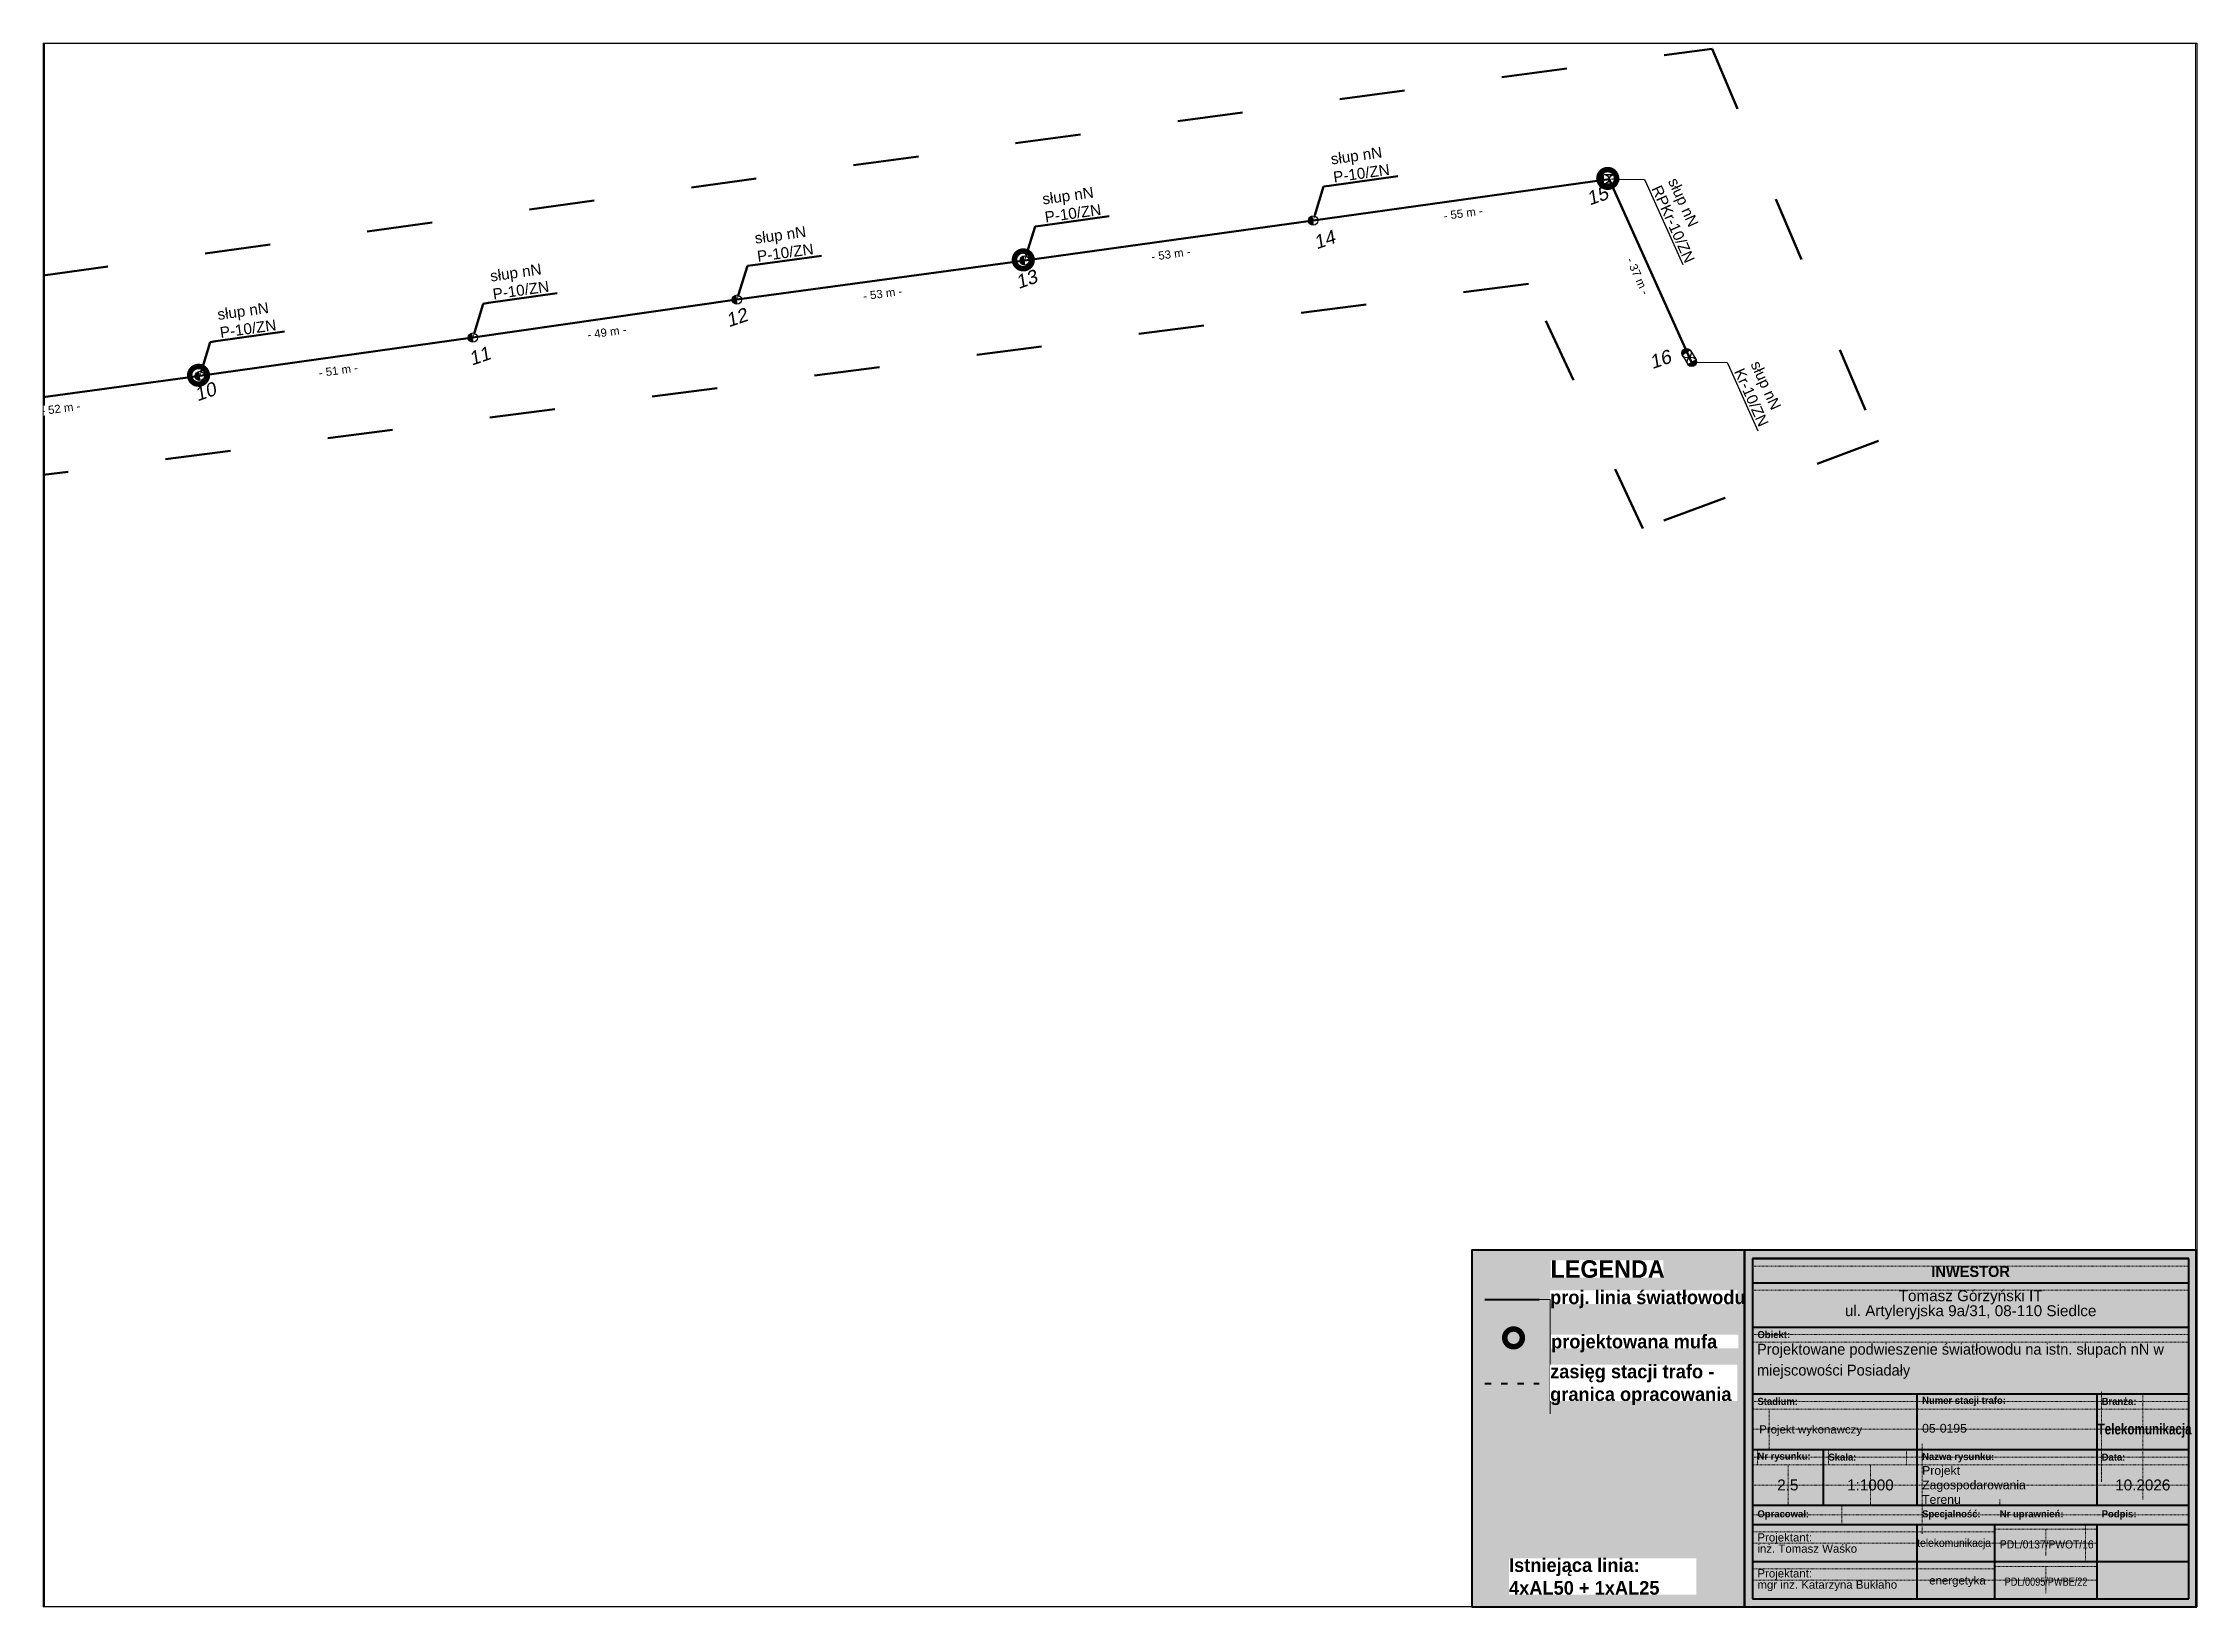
# Paper-space layout '195-5' of a CAD drawing. Header units: metres, sheet in millimetres. Extents: x 0 to 395, y 0 to 287.
# The model-space entities are those that its viewports show. They can reach past a viewport. Long polylines and large blocks are cut down to what shows.
import ezdxf
from ezdxf import colors
from ezdxf.entities.mleader import LeaderData, LeaderLine
from ezdxf.math import Vec2, Vec3

# ---------------------------------------------------------------- set-up
doc = ezdxf.new("R2010")
doc.units = ezdxf.units.M
for name, pattern in [('ACAD_ISO03W100', [30, 12, -18]), ('DGN Style 2', [0.005224, 0.003135, -0.00209]), ('GCAD_ISO03W100', [30, 12, -18])]:
    doc.linetypes.add(name, pattern=pattern)
for name, color, linetype, lineweight in [('!TELE', 30, 'SCARPLINE1A', 50), ('!trafo_05-0195', 6, 'GCAD_ISO03W100', 50), ('@Tabelka', 7, 'Continuous', 13), ('_mm zasięg trafo', 6, 'ACAD_ISO03W100', 35), ('_numery slupow etap 4 cz. 2', 7, 'Continuous', 40), ('_światłowód', 30, 'Continuous', 50)]:
    doc.layers.add(name, color=color, linetype=linetype, lineweight=lineweight)
for name, color, linetype in [('!wymiary', 7, 'Continuous'), ('_MM mufy', 3, 'Continuous'), ('_MM opisy', 7, 'Continuous'), ('_MM slupy', 5, 'Continuous')]:
    doc.layers.add(name, color=color, linetype=linetype)
doc.layers.add('@KonstrTabelki', color=253, linetype='DGN Style 2', lineweight=0, plot=False)
doc.styles.add('LEGENDA', font='arial.ttf')
doc.styles.get("Standard").update_dxf_attribs({"font": 'ARIAL.TTF'})
doc.linetypes.add('SCARPLINE1A', pattern='A,2,[150,AAA.SHX,S=1,R=0,X=0,Y=0],1e-11', length=2)
doc.dimstyles.new('opis linie', dxfattribs={"dimtxt": 1.5, "dimasz": 0.18, "dimexe": 0.18, "dimexo": 0.0625, "dimgap": 2.5, "dimtad": 4, "dimdec": 0, "dimzin": 0, "dimdsep": 46, "dimtxsty": 'Standard', "dimcen": 0.09, "dimse1": 1, "dimse2": 1, "dimsd1": 1, "dimsd2": 1, "dimclrt": 256, "dimadec": 0, "dimazin": 0, "dimtfac": 1, "dimtdec": 0, "dimtofl": 0, "dimtmove": 0, "dimatfit": 3, "dimfxl": 1, "dimtfill": 1, "dimtolj": 1, "dimtzin": 0, "dimarcsym": 0})

# ---------------------------------------------------------------- blocks, each defined once
blk = doc.blocks.new('tabelka')
at = {"true_color": 0xffffff, "transparency": 33554687}
h = blk.add_hatch(color=7, dxfattribs=at)
h.dxf.hatch_style = 1
h.paths.add_polyline_path([(-83, 65.41), (0, 65.41), (0, 0), (-83, 0)])
at = {"layer": '@KonstrTabelki', "lineweight": 0}
for p, q in [((-1.5, 62.52), (-81.5, 62.52)), ((-1.5, 58.08), (-81.5, 58.08)), ((-1.5, 49.94), (-81.5, 49.94)), ((-81.5, 48.55), (-1.5, 48.55)), ((-1.5, 37.69), (-81.5, 37.69)), ((-81.5, 36.3), (-1.5, 36.3)), ((-78.46, 36.3), (-78.46, 28.86)), ((-17.47, 39.44), (-17.47, 22.94)), ((-9.93, 19.68), (-9.93, 39.08)), ((-81.5, 32.58), (-1.5, 32.58)), ((-80.6, 28.86), (-80.6, 26.08)), ((-67.58, 28.86), (-67.58, 26.08)), ((-53.27, 26.08), (-53.27, 28.86)), ((-50.39, 29.9), (-50.39, 18.64)), ((-17.47, 28.86), (-17.47, 22.94)), ((-9.93, 19.68), (-9.93, 28.86)), ((-1.5, 27.47), (-81.5, 27.47)), ((-81.5, 26.08), (-1.5, 26.08)), ((-74.99, 18.64), (-74.99, 26.08)), ((-59.88, 18.64), (-59.88, 26.08)), ((-1.5, 27.47), (-18.36, 27.47)), ((-1.5, 22.36), (-81.5, 22.36)), ((-1.5, 22.36), (-18.36, 22.36)), ((-81.5, 16.88), (-1.5, 16.88)), ((-65.11, 18.64), (-65.11, 15.11)), ((-50.39, 18.64), (-50.39, 13.41)), ((-36.15, 19.68), (-36.15, 18.64)), ((-37.05, 13.77), (-81.5, 13.77)), ((-37.05, 14.25), (-18.36, 14.25)), ((-27.71, 14.25), (-27.71, 9.31)), ((-20.43, 15.11), (-20.43, 8.31)), ((-37.05, 11.71), (-81.5, 11.71)), ((-18.36, 11.71), (-37.05, 11.71)), ((-37.05, 6.97), (-81.5, 6.97)), ((-37.05, 4.9), (-81.5, 4.9)), ((-37.05, 7.44), (-18.36, 7.44)), ((-18.36, 4.9), (-37.05, 4.9)), ((-27.71, 7.44), (-27.71, 2.5))]:
    blk.add_line(p, q, dxfattribs=at)
at = {"layer": '@KonstrTabelki'}
for points in [[(-51.29, 28.86), (-51.29, 39.08)], [(-51.29, 18.64), (-51.29, 28.86)]]:
    blk.add_lwpolyline(points, dxfattribs=at)
at = {"layer": '@Tabelka', "lineweight": 40}
for p, q in [((0, 65.41), (-83, 65.41)), ((-83, 65.41), (-83, 0)), ((-81.5, 63.91), (-1.5, 63.91)), ((-1.5, 63.91), (-81.5, 63.91)), ((-81.5, 63.91), (-81.5, 1.5)), ((-1.5, 1.5), (-1.5, 63.91)), ((0, 0), (0, 65.41)), ((-81.5, 59.47), (-1.5, 59.47)), ((-81.5, 51.33), (-1.5, 51.33)), ((-81.5, 39.08), (-1.5, 39.08)), ((-81.5, 39.08), (-18.36, 39.08)), ((-51.29, 28.86), (-51.29, 39.08)), ((-51.29, 28.86), (-51.29, 35.67)), ((-18.36, 39.08), (-18.36, 28.86)), ((-81.5, 28.86), (-18.36, 28.86)), ((-68.48, 18.64), (-68.48, 28.86)), ((-51.29, 18.64), (-51.29, 28.86)), ((-18.36, 28.86), (-1.5, 28.86)), ((-18.36, 28.86), (-18.36, 18.64)), ((-51.29, 18.64), (-51.29, 25.45)), ((-18.36, 25.45), (-18.36, 18.64)), ((-81.5, 18.64), (-1.5, 18.64)), ((-81.5, 18.64), (-1.5, 18.64)), ((-81.5, 15.11), (-1.5, 15.11)), ((-51.29, 1.5), (-51.29, 15.11)), ((-37.05, 1.5), (-37.05, 15.11)), ((-18.36, 15.11), (-18.36, 1.5)), ((-81.5, 8.31), (-1.5, 8.31)), ((-81.5, 8.31), (-1.5, 8.31)), ((-81.5, 1.5), (-1.5, 1.5)), ((-83, 0), (0, 0))]:
    blk.add_line(p, q, dxfattribs=at)
at = {"layer": '@Tabelka'}
for s, insert, char_height, attachment_point, line_spacing_factor in [('{\\fLato Light|b1|i0|c238|p34;INWESTOR}', (-41.5, 62.52), 2, 2, 0.825), ('{\\fLato Light|b1|i0|c238|p34;Obiekt:}', (-80.6, 49.94), 1.3, 4, 0.946154), ('{\\fLato Light|b1|i0|c238|p34;Branża:}', (-17.47, 37.69), 1.3, 4, 0.946154), ('Projekt wykonawczy', (-80.27, 32.34), 1.5, 4, 0.825), ('{\\fLato Light|b1|i0|c238|p34;\\W0.8;Telekomunikacja}', (-9.6, 32.34), 2, 5, 0.76875), ('{\\fLato Light|b1|i0|c238|p34;Nr rysunku:}', (-80.6, 27.47), 1.3, 4, 0.946154), ('{\\fLato Light|b1|i0|c238|p34;Skala:}', (-67.58, 27.47), 1.3, 4, 0.946154), ('{\\fLato Light|b1|i0|c238|p34;Nazwa rysunku:}', (-50.39, 27.38), 1.3, 4, 0.946154), ('{\\fLato Light|b1|i0|c238|p34;Data:}', (-17.47, 27.47), 1.3, 4, 0.946154), ('10.2026', (-9.93, 22.36), 2, 5, 0.825), ('{\\fLato Light|b1|i0|c238|p34;Opracował:}', (-80.6, 16.88), 1.3, 4, 0.946154), ('{\\fLato Light|b1|i0|c238|p34;Specjalność:}', (-50.39, 16.88), 1.3, 4, 0.946154), ('{\\fLato Light|b1|i0|c238|p34;Nr uprawnień:}', (-36.15, 16.88), 1.3, 4, 0.946154), ('{\\fLato Light|b1|i0|c238|p34;Podpis:}', (-17.47, 16.88), 1.3, 4, 0.946154)]:
    blk.add_mtext(s, dxfattribs=dict(at, insert=insert, char_height=char_height, attachment_point=attachment_point, line_spacing_factor=line_spacing_factor))
at = {"layer": '@Tabelka', "insert": (-41.5, 58.08), "char_height": 2, "attachment_point": 2, "line_spacing_factor": 0.825, "style": 'LEGENDA'}
blk.add_mtext('Tomasz Górzyński IT\\Pul. Artyleryjska 9a/31, 08-110 Siedlce', dxfattribs=at)
at = {"layer": '@Tabelka'}
for s, insert, char_height, width, attachment_point, line_spacing_factor in [('{\\fLato Light|b1|i0|c238|p34;Stadium:}', (-80.6, 37.69), 1.3, 8.6456, 4, 0.946154), ('{\\fLato Light|b1|i0|c238|p34;Numer stacji trafo:}', (-50.39, 37.69), 1.3, 16.1141, 4, 0.946154), ('Projektant:\\Pinż. Tomasz Waśko', (-80.6, 11.71), 1.5, 27.9275, 4, 0.825), ('{\\W0.9;telekomunikacja}', (-44.53, 11.53), 1.5, 22.915, 5, 0.825), ('{\\W0.9;PDL/0137/PWOT/16}', (-27.54, 11.46), 1.5, 22.915, 5, 0.825), ('Projektant:\\Pmgr inż. Katarzyna Bukłaho', (-80.6, 4.9), 1.5, 27.9275, 4, 0.825), ('energetyka', (-43.91, 4.64), 1.5, 22.915, 5, 0.825), ('{\\W0.8;PDL/0095/PWBE/22}', (-27.66, 4.62), 1.5, 22.915, 5, 0.825)]:
    blk.add_mtext(s, dxfattribs=dict(at, insert=insert, char_height=char_height, width=width, attachment_point=attachment_point, line_spacing_factor=line_spacing_factor))
blk = doc.blocks.new('mufa')
at = {"layer": '_MM mufy'}
h = blk.add_hatch(color=256, dxfattribs=at)
h.dxf.hatch_style = 1
h.paths.add_polyline_path([(2.15, 0.12, 1), (-2.1, -0.05, 1)])
h.paths.add_polyline_path([(-1.1, -0.01, -1), (1.15, 0.08, -1)], flags=16)
h.paths.add_polyline_path([(-0.83, 0, -1), (0.88, 0.07, -1)], flags=0)
blk = doc.blocks.new('legenda')
at = {"true_color": 0xffffff, "transparency": 33554687}
h = blk.add_hatch(color=7, dxfattribs=at)
h.dxf.hatch_style = 1
h.paths.add_polyline_path([(-50, 65.41), (0, 65.41), (0, 0), (-50, 0)])
at = {"lineweight": 40}
blk.add_lwpolyline([(0, 65.41), (-50, 65.41), (-50, 0)], dxfattribs=at)
at = {"layer": '_mm zasięg trafo', "lineweight": 40, "ltscale": 0.1}
blk.add_lwpolyline([(-47.62, 40.95), (-37.62, 40.95)], dxfattribs=at)
at = {"layer": '_światłowód', "lineweight": 40}
blk.add_lwpolyline([(-47.62, 56.41), (-37.62, 56.41)], dxfattribs=at)
at = {"layer": '_mm zasięg trafo'}
blk.add_blockref('mufa', (-42.35, 49.31), dxfattribs=at)
at = {"layer": '_mm zasięg trafo', "bg_fill": 3, "box_fill_scale": 1, "bg_fill_color": 256, "bg_fill_transparency": 0}
for s, width, heights, insert, char_height, attachment_point in [('{\\fLato Light|b1|i0|c238|p34;\\C7;LEGENDA}', 20.65, [-3.27], (-35.53, 63.58), 3.2, 1), ('\\pxt4;{\\fLato Light|b1|i0|c238|p34;\\C7;proj. linia światłowodu}', 34.3358, [-3.2], (-35.62, 56.41), 2.5, 4)]:
    blk.add_mtext_dynamic_manual_height_columns(s, width=width, gutter_width=1, heights=heights, dxfattribs=dict(at, insert=insert, char_height=char_height, attachment_point=attachment_point))
at = {"layer": 'Defpoints', "color": 252, "lineweight": 0, "true_color": 0x939598}
blk.add_lwpolyline([(-37.62, 56.41), (-35.62, 56.41), (-35.62, 35.41)], dxfattribs=at)
at = {"layer": '_mm zasięg trafo', "char_height": 2.5, "attachment_point": 4, "bg_fill": 3, "box_fill_scale": 1, "bg_fill_color": 256, "bg_fill_transparency": 0}
for s, heights, insert in [('\\pxt4;{\\fLato Light|b1|i0|c238|p34;\\C7;projektowana mufa}', [-3.2], (-35.44, 48.3)), ('\\pxt4;{\\fLato Light|b1|i0|c238|p34;\\C7;zasięg stacji trafo - granica opracowania}', [-7.36], (-35.62, 40.72))]:
    blk.add_mtext_dynamic_manual_height_columns(s, width=34.3358, gutter_width=1, heights=heights, dxfattribs=dict(at, insert=insert))
at = {"lineweight": 40}
blk.add_lwpolyline([(-50, 0), (0, 0), (0, 65.41)], dxfattribs=at)
at = {"layer": '_mm zasięg trafo', "insert": (-43.16, 5.56), "char_height": 2.5, "attachment_point": 4, "bg_fill": 3, "box_fill_scale": 1, "bg_fill_color": 256, "bg_fill_transparency": 0}
blk.add_mtext_dynamic_manual_height_columns('\\pxt4;{\\fLato Light|b1|i0|c238|p34;\\C7;Istniejąca linia:\\P4xAL50 + 1xAL25}', width=34.3358, gutter_width=1, heights=[0], dxfattribs=at)
blk = doc.blocks.new('*D385')
at = {"layer": 'Defpoints', "color": 0}
for p in [(7549053.37, 5775096.61), (7549054.06, 5775096.92), (7549068.5, 5775063.05)]:
    blk.add_point(p, dxfattribs=at)
at = {"layer": '!wymiary', "insert": (7549058.64, 5775078.8), "char_height": 1.5, "attachment_point": 5, "rotation": 294.2683, "bg_fill": 3, "box_fill_scale": 1.1, "bg_fill_color": 9, "bg_fill_true_color": 13158600, "bg_fill_transparency": 0}
blk.add_mtext('\\A1;- 37 m -', dxfattribs=at)
blk = doc.blocks.new('*D386')
at = {"layer": 'Defpoints', "color": 0}
for p in [(7549053.37, 5775096.61), (7548999, 5775089.75), (7548999.11, 5775089)]:
    blk.add_point(p, dxfattribs=at)
at = {"layer": '!wymiary', "insert": (7549026.59, 5775090.32), "char_height": 1.5, "attachment_point": 5, "rotation": 7.9779, "bg_fill": 3, "box_fill_scale": 1.1, "bg_fill_color": 9, "bg_fill_true_color": 13158600, "bg_fill_transparency": 0}
blk.add_mtext('\\A1;- 55 m -', dxfattribs=at)
blk = doc.blocks.new('*D387')
at = {"layer": 'Defpoints', "color": 0}
for p in [(7548999.11, 5775089), (7548946.09, 5775082.41), (7548946.19, 5775081.67)]:
    blk.add_point(p, dxfattribs=at)
at = {"layer": '!wymiary', "insert": (7548973, 5775082.84), "char_height": 1.5, "attachment_point": 5, "rotation": 7.893, "bg_fill": 3, "box_fill_scale": 1.1, "bg_fill_color": 9, "bg_fill_true_color": 13158600, "bg_fill_transparency": 0}
blk.add_mtext('\\A1;- 53 m -', dxfattribs=at)
blk = doc.blocks.new('*D388')
at = {"layer": 'Defpoints', "color": 0}
for p in [(7548946.19, 5775081.67), (7548893.32, 5775075.24), (7548893.42, 5775074.49)]:
    blk.add_point(p, dxfattribs=at)
at = {"layer": '!wymiary', "insert": (7548920.14, 5775075.59), "char_height": 1.5, "attachment_point": 5, "rotation": 7.7422, "bg_fill": 3, "box_fill_scale": 1.1, "bg_fill_color": 9, "bg_fill_true_color": 13158600, "bg_fill_transparency": 0}
blk.add_mtext('\\A1;- 53 m -', dxfattribs=at)
blk = doc.blocks.new('*D389')
at = {"layer": 'Defpoints', "color": 0}
for p in [(7548893.42, 5775074.49), (7548844.88, 5775068.26), (7548844.99, 5775067.52)]:
    blk.add_point(p, dxfattribs=at)
at = {"layer": '!wymiary', "insert": (7548869.56, 5775068.52), "char_height": 1.5, "attachment_point": 5, "rotation": 8.1949, "bg_fill": 3, "box_fill_scale": 1.1, "bg_fill_color": 9, "bg_fill_true_color": 13158600, "bg_fill_transparency": 0}
blk.add_mtext('\\A1;- 49 m -', dxfattribs=at)
blk = doc.blocks.new('*D390')
at = {"layer": 'Defpoints', "color": 0}
for p in [(7548844.99, 5775067.52), (7548794.83, 5775061.24), (7548794.93, 5775060.49)]:
    blk.add_point(p, dxfattribs=at)
at = {"layer": '!wymiary', "insert": (7548820.31, 5775061.52), "char_height": 1.5, "attachment_point": 5, "rotation": 7.99, "bg_fill": 3, "box_fill_scale": 1.1, "bg_fill_color": 9, "bg_fill_true_color": 13158600, "bg_fill_transparency": 0}
blk.add_mtext('\\A1;- 51 m -', dxfattribs=at)
blk = doc.blocks.new('*D391')
at = {"layer": 'Defpoints', "color": 0}
for p in [(7548794.93, 5775060.49), (7548743.09, 5775054.29), (7548743.19, 5775053.55)]:
    blk.add_point(p, dxfattribs=at)
at = {"layer": '!wymiary', "insert": (7548769.4, 5775054.53), "char_height": 1.5, "attachment_point": 5, "rotation": 7.6462, "bg_fill": 3, "box_fill_scale": 1.1, "bg_fill_color": 9, "bg_fill_true_color": 13158600, "bg_fill_transparency": 0}
blk.add_mtext('\\A1;- 52 m -', dxfattribs=at)
blk = doc.blocks.new('ZN')
at = {"layer": '_MM slupy', "transparency": 33554687}
h = blk.add_hatch(color=256, dxfattribs=at)
h.dxf.hatch_style = 1
h.paths.add_polyline_path([(0, -0.86), (0, 0.86, 1)])
at = {"layer": '_MM slupy'}
blk.add_circle((0, 0), 0.857, dxfattribs=at)
blk = doc.blocks.new('R')
at = {"layer": '_MM slupy', "transparency": 33554687}
h = blk.add_hatch(color=256, dxfattribs=at)
h.dxf.hatch_style = 1
h.paths.add_polyline_path([(-0.93, -0.86), (-0.93, 0.86, 1)])
h = blk.add_hatch(color=256, dxfattribs=at)
h.dxf.hatch_style = 1
h.paths.add_polyline_path([(0.93, 0.86), (0.93, -0.86, 1)])
at = {"layer": '_MM slupy'}
for points in [[(-0.93, 0.86), (0.93, 0.86)], [(-0.93, -0.86), (0.93, -0.86)]]:
    blk.add_lwpolyline(points, dxfattribs=at)
for centre in [(-0.93, 0), (0.93, 0)]:
    blk.add_circle(centre, 0.857, dxfattribs=at)
blk = doc.blocks.new('q')
at = {"layer": '_MM slupy'}
blk.add_blockref('ZN', (0, 0), dxfattribs=at)
at = {"layer": '_MM opisy'}
ml = blk.add_multileader_mtext('Standard', dxfattribs=at)
ml.set_content('\\pxql;słup nN\\PP-10/ZN', color=256)
ml.set_leader_properties()
ml.build(insert=Vec2(0, 0))
ml.multileader.update_dxf_attribs({"has_text_frame": 1, "text_left_attachment_type": 5, "text_right_attachment_type": 5, "dogleg_length": 1, "arrow_head_size": 1})
ctx = ml.context
ctx.base_point, ctx.char_height, ctx.arrow_head_size, ctx.landing_gap_size, ctx.plane_origin = Vec3(3.75, 5.9), 2, 1, 1, Vec3(1.72, -1.42)
ctx.left_attachment, ctx.right_attachment = 5, 5
notes = []
notes.append((ctx, [(0, (1, 1, 0), (2.75, 5.9), (1, 0), 1, [(0, [(0, 0), (2.75, 5.9)], 0, [])])]))
ctx.mtext.insert, ctx.mtext.flow_direction = Vec3(4.75, 11.7), 5
ctx.mtext.has_bg_fill, ctx.mtext.bg_color, ctx.mtext.bg_scale_factor, ctx.mtext.bg_transparency, ctx.mtext.use_window_bg_color = 1, -1023410175, 1, 0, 1
for ctx, leaders in notes:
    for number, flags, end, landing, length, lines in leaders:
        leader = LeaderData()
        leader.index, (leader.has_last_leader_line, leader.has_dogleg_vector, leader.attachment_direction) = number, flags
        leader.last_leader_point, leader.dogleg_vector, leader.dogleg_length = Vec3(end), Vec3(landing), length
        for number, points, colour, breaks in lines:
            line = LeaderLine()
            line.index, line.vertices, line.color, line.breaks = number, Vec3.list(points), colors.encode_raw_color(colour), breaks
            leader.lines.append(line)
        ctx.leaders.append(leader)

msp = doc.modelspace()

# ---------------------------------------------------------------- linework, layer by layer
at = {"layer": '!TELE'}
msp.add_lwpolyline([(7548743.19, 5775053.55), (7548794.93, 5775060.49), (7548844.99, 5775067.52), (7548893.42, 5775074.49), (7548946.19, 5775081.67), (7548999.11, 5775089), (7549053.37, 5775096.61), (7549068.5, 5775063.05)], dxfattribs=at)

# ---------------------------------------------------------------- next in the draw order: dimensions: what is measured, and where the dimension line sits
at = {"layer": '!wymiary'}
dim = msp.add_aligned_dim(p1=(7549068.5, 5775063.05), p2=(7549053.37, 5775096.61), distance=-0.75, dimstyle='opis linie', override={"dimpost": '- <> m -'}, dxfattribs=at)
dim.commit()
dim.dimension.update_dxf_attribs({"geometry": '*D385', "text_midpoint": (7549058.64, 5775078.8)})

# ---------------------------------------------------------------- next in the draw order: texts
at = {"layer": '_numery slupow etap 4 cz. 2', "oblique": 10}
msp.add_text('16', height=2.5, rotation=19.0631, dxfattribs=at).set_placement((7549061.32, 5775061.74))

# ---------------------------------------------------------------- next in the draw order: dimensions: what is measured, and where the dimension line sits
at = {"layer": '!wymiary'}
dim = msp.add_aligned_dim(p1=(7549053.37, 5775096.61), p2=(7548999.11, 5775089), distance=-0.75, dimstyle='opis linie', override={"dimpost": '- <> m -'}, dxfattribs=at)
dim.commit()
dim.dimension.update_dxf_attribs({"geometry": '*D386', "text_midpoint": (7549026.59, 5775090.32)})

# ---------------------------------------------------------------- next in the draw order: leaders
at = {"layer": '_MM opisy'}
ml = msp.add_multileader_mtext('Standard', dxfattribs=at)
ml.set_content('\\pxql;słup nN\\PKr-10/ZN', color=256)
ml.set_leader_properties()
ml.build(insert=Vec2(0, 0))
ml.multileader.update_dxf_attribs({"has_text_frame": 1, "text_left_attachment_type": 5, "text_right_attachment_type": 5, "dogleg_length": 1, "arrow_head_size": 1})
ctx = ml.context
ctx.base_point, ctx.char_height, ctx.arrow_head_size, ctx.landing_gap_size, ctx.plane_origin, ctx.plane_x_axis, ctx.plane_y_axis = Vec3(7549075.43, 5775062.05), 2, 1, 1, Vec3(7549067.91, 5775060.9), Vec3(0.411009, -0.911631), Vec3(0.911631, 0.411009)
ctx.left_attachment, ctx.right_attachment = 5, 5
notes = []
notes.append((ctx, [(0, (1, 1, 0), (7549075.01, 5775062.96), (0.411009, -0.911631), 1, [(0, [(7549068.5, 5775063.05), (7549075.01, 5775062.96)], 0, [])])]))
ctx.mtext.insert, ctx.mtext.text_direction, ctx.mtext.flow_direction = Vec3(7549081.09, 5775063.51), Vec3(0.411009, -0.911631), 5
ctx.mtext.has_bg_fill, ctx.mtext.bg_color, ctx.mtext.bg_scale_factor, ctx.mtext.bg_transparency, ctx.mtext.use_window_bg_color = 1, -1023410175, 1, 0, 1
for ctx, leaders in notes:
    for number, flags, end, landing, length, lines in leaders:
        leader = LeaderData()
        leader.index, (leader.has_last_leader_line, leader.has_dogleg_vector, leader.attachment_direction) = number, flags
        leader.last_leader_point, leader.dogleg_vector, leader.dogleg_length = Vec3(end), Vec3(landing), length
        for number, points, colour, breaks in lines:
            line = LeaderLine()
            line.index, line.vertices, line.color, line.breaks = number, Vec3.list(points), colors.encode_raw_color(colour), breaks
            leader.lines.append(line)
        ctx.leaders.append(leader)

# ---------------------------------------------------------------- next in the draw order: block references
at = {"rotation": 301.8029284394162}
msp.add_blockref('R', (7549068.03, 5775063.9), dxfattribs=at)

# ---------------------------------------------------------------- next in the draw order: dimensions: what is measured, and where the dimension line sits
at = {"layer": '!wymiary'}
dim = msp.add_aligned_dim(p1=(7548999.11, 5775089), p2=(7548946.19, 5775081.67), distance=-0.75, dimstyle='opis linie', override={"dimpost": '- <> m -'}, dxfattribs=at)
dim.commit()
dim.dimension.update_dxf_attribs({"geometry": '*D387', "text_midpoint": (7548973, 5775082.84)})

# ---------------------------------------------------------------- next in the draw order: leaders
at = {"layer": '_MM opisy'}
ml = msp.add_multileader_mtext('Standard', dxfattribs=at)
ml.set_content('\\pxql;słup nN\\PRPKr-10/ZN', color=256)
ml.set_leader_properties()
ml.build(insert=Vec2(0, 0))
ml.multileader.update_dxf_attribs({"has_text_frame": 1, "text_left_attachment_type": 5, "text_right_attachment_type": 5, "dogleg_length": 1, "arrow_head_size": 1})
ctx = ml.context
ctx.base_point, ctx.char_height, ctx.arrow_head_size, ctx.landing_gap_size, ctx.plane_origin, ctx.plane_x_axis, ctx.plane_y_axis = Vec3(7549060.29, 5775095.61), 2, 1, 1, Vec3(7549052.78, 5775094.46), Vec3(0.411009, -0.911631), Vec3(0.911631, 0.411009)
ctx.left_attachment, ctx.right_attachment = 5, 5
notes = []
notes.append((ctx, [(0, (1, 1, 0), (7549059.88, 5775096.52), (0.411009, -0.911631), 1, [(0, [(7549053.37, 5775096.61), (7549059.88, 5775096.52)], 0, [])])]))
ctx.mtext.insert, ctx.mtext.text_direction, ctx.mtext.flow_direction = Vec3(7549065.96, 5775097.07), Vec3(0.411009, -0.911631), 5
ctx.mtext.has_bg_fill, ctx.mtext.bg_color, ctx.mtext.bg_scale_factor, ctx.mtext.bg_transparency, ctx.mtext.use_window_bg_color = 1, -1023410175, 1, 0, 1
for ctx, leaders in notes:
    for number, flags, end, landing, length, lines in leaders:
        leader = LeaderData()
        leader.index, (leader.has_last_leader_line, leader.has_dogleg_vector, leader.attachment_direction) = number, flags
        leader.last_leader_point, leader.dogleg_vector, leader.dogleg_length = Vec3(end), Vec3(landing), length
        for number, points, colour, breaks in lines:
            line = LeaderLine()
            line.index, line.vertices, line.color, line.breaks = number, Vec3.list(points), colors.encode_raw_color(colour), breaks
            leader.lines.append(line)
        ctx.leaders.append(leader)

# ---------------------------------------------------------------- next in the draw order: block references
at = {"layer": '!TELE', "rotation": 7.977936237621229}
msp.add_blockref('q', (7548999.11, 5775089), dxfattribs=at)
at = {"color": 5, "lineweight": 70}
msp.add_blockref('mufa', (7549053.09, 5775096.69), dxfattribs=at)
msp.add_blockref('R', (7549053.37, 5775096.61))

# ---------------------------------------------------------------- next in the draw order: texts
at = {"layer": '_numery slupow etap 4 cz. 2', "oblique": 10}
msp.add_text('15', height=2.5, rotation=19.0631, dxfattribs=at).set_placement((7549049.79, 5775091.75))

# ---------------------------------------------------------------- next in the draw order: dimensions: what is measured, and where the dimension line sits
at = {"layer": '!wymiary'}
dim = msp.add_aligned_dim(p1=(7548946.19, 5775081.67), p2=(7548893.42, 5775074.49), distance=-0.75, dimstyle='opis linie', override={"dimpost": '- <> m -'}, dxfattribs=at)
dim.commit()
dim.dimension.update_dxf_attribs({"geometry": '*D388', "text_midpoint": (7548920.14, 5775075.59)})

# ---------------------------------------------------------------- next in the draw order: block references
at = {"layer": '!TELE', "rotation": 7.893027765339675}
msp.add_blockref('q', (7548946.19, 5775081.67), dxfattribs=at)

# ---------------------------------------------------------------- next in the draw order: texts
at = {"layer": '_numery slupow etap 4 cz. 2', "oblique": 10}
msp.add_text('14', height=2.5, rotation=19.0631, dxfattribs=at).set_placement((7548999.73, 5775083.69))

# ---------------------------------------------------------------- next in the draw order: dimensions: what is measured, and where the dimension line sits
at = {"layer": '!wymiary'}
dim = msp.add_aligned_dim(p1=(7548893.42, 5775074.49), p2=(7548844.99, 5775067.52), distance=-0.75, dimstyle='opis linie', override={"dimpost": '- <> m -'}, dxfattribs=at)
dim.commit()
dim.dimension.update_dxf_attribs({"geometry": '*D389', "text_midpoint": (7548869.56, 5775068.52)})

# ---------------------------------------------------------------- next in the draw order: block references
at = {"layer": '!TELE', "rotation": 7.742152261070619}
msp.add_blockref('q', (7548893.42, 5775074.49), dxfattribs=at)
at = {"color": 5, "lineweight": 70}
msp.add_blockref('mufa', (7548945.91, 5775081.75), dxfattribs=at)

# ---------------------------------------------------------------- next in the draw order: texts
at = {"layer": '_numery slupow etap 4 cz. 2', "oblique": 10}
msp.add_text('13', height=2.5, rotation=19.0631, dxfattribs=at).set_placement((7548945.08, 5775076.43))

# ---------------------------------------------------------------- next in the draw order: dimensions: what is measured, and where the dimension line sits
at = {"layer": '!wymiary'}
dim = msp.add_aligned_dim(p1=(7548844.99, 5775067.52), p2=(7548794.93, 5775060.49), distance=-0.75, dimstyle='opis linie', override={"dimpost": '- <> m -'}, dxfattribs=at)
dim.commit()
dim.dimension.update_dxf_attribs({"geometry": '*D390', "text_midpoint": (7548820.31, 5775061.52)})

# ---------------------------------------------------------------- next in the draw order: block references
at = {"layer": '!TELE', "rotation": 8.194856794530383}
msp.add_blockref('q', (7548844.99, 5775067.52), dxfattribs=at)

# ---------------------------------------------------------------- next in the draw order: texts
at = {"layer": '_numery slupow etap 4 cz. 2', "oblique": 10}
msp.add_text('12', height=2.5, rotation=19.0631, dxfattribs=at).set_placement((7548891.94, 5775069.4))

# ---------------------------------------------------------------- next in the draw order: dimensions: what is measured, and where the dimension line sits
at = {"layer": '!wymiary'}
dim = msp.add_aligned_dim(p1=(7548794.93, 5775060.49), p2=(7548743.19, 5775053.55), distance=-0.75, dimstyle='opis linie', override={"dimpost": '- <> m -'}, dxfattribs=at)
dim.commit()
dim.dimension.update_dxf_attribs({"geometry": '*D391', "text_midpoint": (7548769.4, 5775054.53)})

# ---------------------------------------------------------------- next in the draw order: block references
at = {"layer": '!TELE', "rotation": 7.989996339108895}
msp.add_blockref('q', (7548794.93, 5775060.49), dxfattribs=at)

# ---------------------------------------------------------------- next in the draw order: texts
at = {"layer": '_numery slupow etap 4 cz. 2', "oblique": 10}
msp.add_text('11', height=2.5, rotation=19.0631, dxfattribs=at).set_placement((7548844.79, 5775062.37))

# ---------------------------------------------------------------- next in the draw order: linework, layer by layer
at = {"layer": '!trafo_05-0195'}
msp.add_lwpolyline([(7547568.68, 5775068.12), (7547601.45, 5775095.16), (7547654.23, 5775054.28), (7548152.6, 5774984.93), (7548531.43, 5775047.03), (7549072.24, 5775120.52), (7549102.77, 5775048.58), (7549059.58, 5775032.54), (7549038.56, 5775077.42), (7548561.02, 5775015.93), (7548495.04, 5774994.91), (7548357.25, 5774960.94), (7548169.65, 5774940.57), (7547589.19, 5775019.25)], close=True, dxfattribs=at)

# ---------------------------------------------------------------- next in the draw order: block references
at = {"color": 5, "lineweight": 70}
msp.add_blockref('mufa', (7548794.65, 5775060.58), dxfattribs=at)

# ---------------------------------------------------------------- next in the draw order: texts
at = {"layer": '_numery slupow etap 4 cz. 2', "oblique": 10}
msp.add_text('10', height=2.5, rotation=19.0631, dxfattribs=at).set_placement((7548794.49, 5775055.82))

psp = doc.layouts.new('195-5')

# ---------------------------------------------------------------- block references
psp.add_blockref('tabelka', (395, 0))

# ---------------------------------------------------------------- texts
at = {"color": 18, "true_color": 0x000000, "insert": (314.32, 48.27), "char_height": 2, "width": 76.9558, "attachment_point": 1, "line_spacing_factor": 0.825, "style": 'LEGENDA'}
psp.add_mtext('\\pxsm1.15,ql;{\\fLato Light|b0|i0|c238|p34;\\C256;Projektowane podwieszenie światłowodu na istn. słupach nN w miejscowości Posiadały}', dxfattribs=at)
at = {"color": 1, "char_height": 1.6, "width": 26.3577, "attachment_point": 4, "style": 'LEGENDA'}
for s, insert in [('{\\C18;\\c0;05-0195}', (344.61, 32.76, 1)), ('{\\C18;\\c0;Projekt Zagospodarowania Terenu}', (344.61, 22.36, 1))]:
    psp.add_mtext(s, dxfattribs=dict(at, insert=insert))
at = {"char_height": 2, "attachment_point": 5, "line_spacing_factor": 0.825, "style": 'LEGENDA'}
for s, insert in [('2.5', (319.97, 22.36)), ('1:1000', (335.12, 22.36))]:
    psp.add_mtext(s, dxfattribs=dict(at, insert=insert))

# ---------------------------------------------------------------- next in the draw order: block references
psp.add_blockref('legenda', (312, 0))

# ---------------------------------------------------------------- next in the draw order: linework, layer by layer
psp.add_lwpolyline([(395, 0), (0.24, 0), (0.24, 286.83), (395, 286.83)], close=True)

# ---------------------------------------------------------------- next in the draw order: viewports
at = {"layer": '0'}
psp.add_viewport(center=(197.38, 143.41), size=(394.76, 286.8295), view_center_point=(7548963.55, 5774978.13), view_height=286.8295, dxfattribs=at)

doc.saveas('drawing.dxf')
